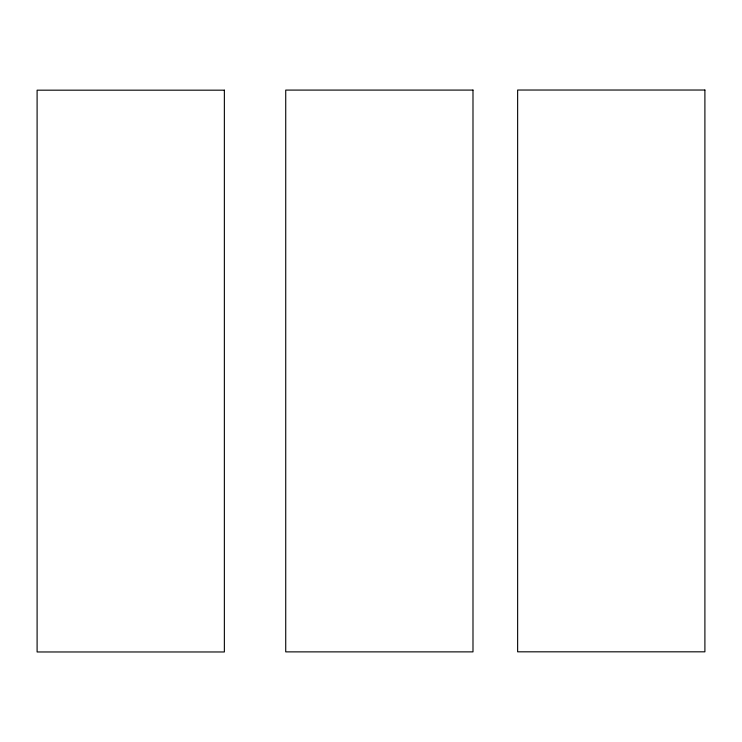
<?xml version="1.0" encoding="UTF-8"?>
<svg xmlns="http://www.w3.org/2000/svg" width="742" height="742" viewBox="0 0 742 742"><rect width="100%" height="100%" fill="white"/><g stroke="black" fill="none" stroke-linecap="round" stroke-linejoin="round"><path stroke-width="1.11" d="M472.988 90.088L285.726 90.088L285.726 651.875L472.988 651.875L472.988 90.088M704.9 90.032L517.638 90.032L517.638 651.819L704.9 651.819L704.9 90.032M224.362 90.181L37.1 90.181L37.1 651.968L224.362 651.968L224.362 90.181"/></g></svg>
